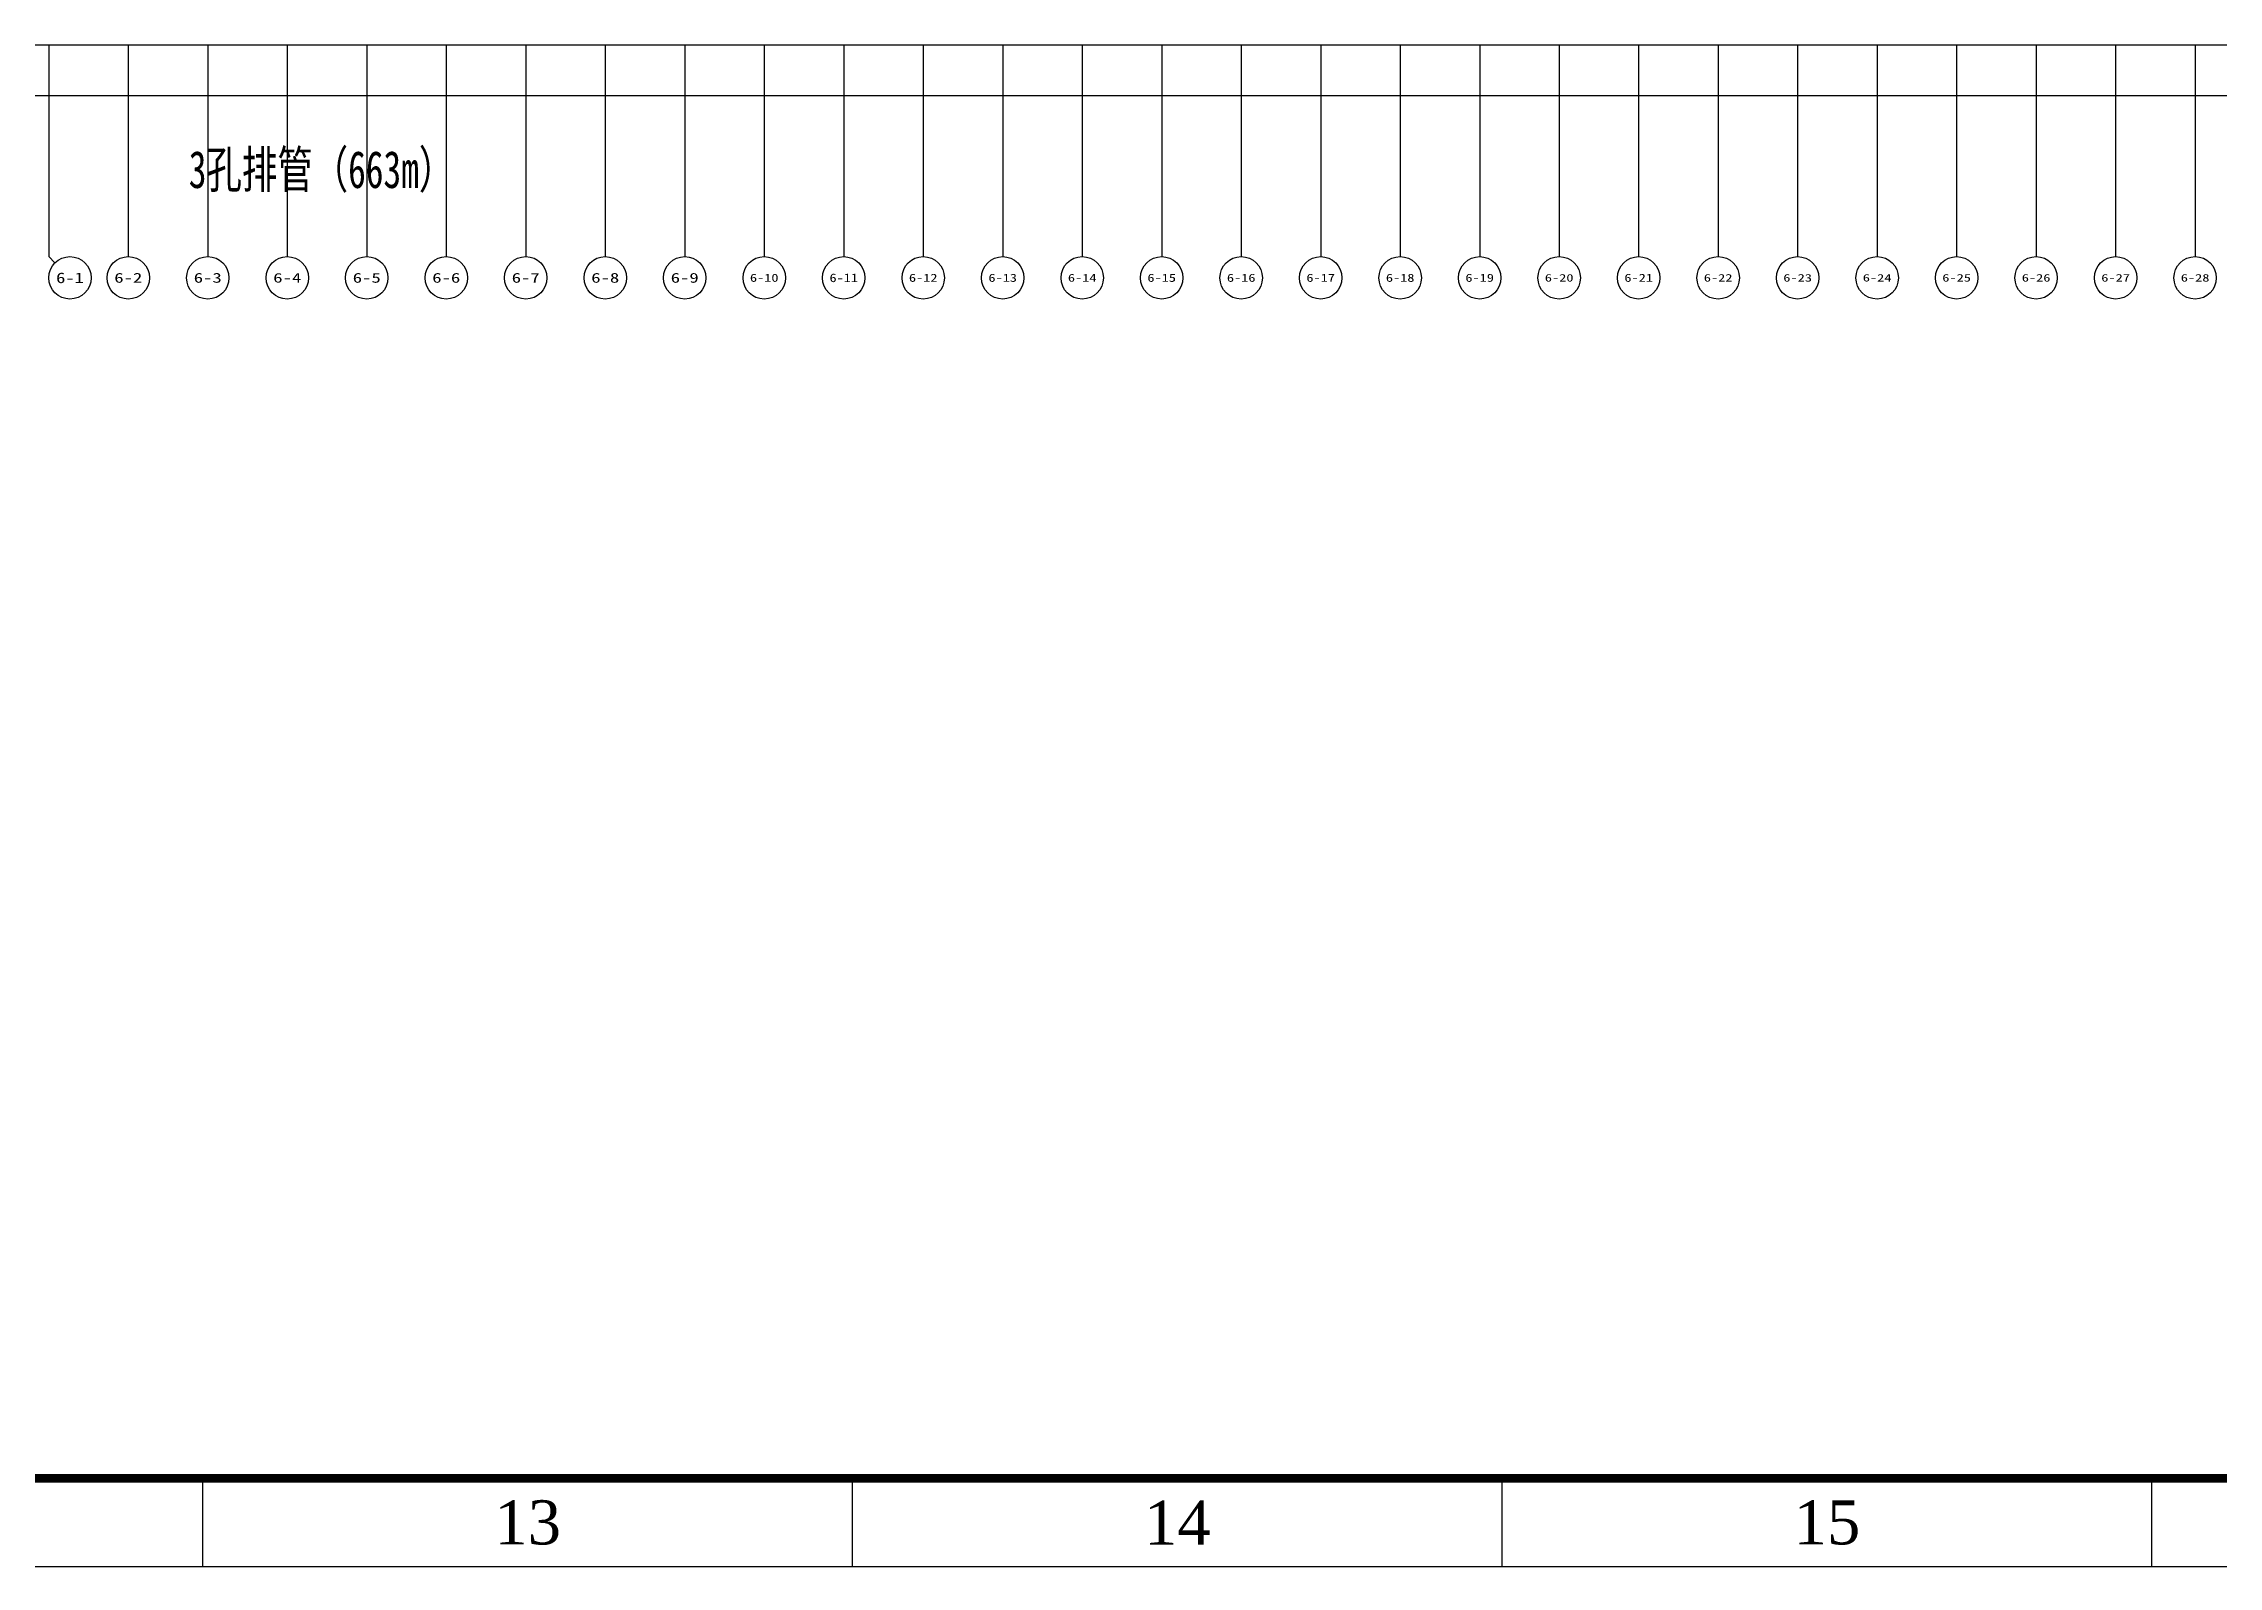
# Model space of a CAD drawing. Header units: metres. Extents: x 1218 to 2690, y 1163 to 1758.
# Drawn here: x 2083 to 2329.3, y 1163.8 to 1336.3 of the extents above; entities that cross this region are included whole.
import ezdxf
from ezdxf.enums import TextEntityAlignment as Align

# ---------------------------------------------------------------- set-up
doc = ezdxf.new("R2010")
doc.units = ezdxf.units.M
for name, color, linetype in [('AXIS', 3, 'Continuous'), ('AXIS_TEXT', 7, 'Continuous'), ('WALL', 9, 'Continuous'), ('文字', 7, 'Continuous'), ('电缆通道', 7, 'ByLayer')]:
    doc.layers.add(name, color=color, linetype=linetype)
doc.styles.add('COMPLEX', font='COMPLEX')
doc.styles.add('Times', font='times.ttf')
doc.styles.add('宋体', font='txt', dxfattribs={"width": 0.7, "height": 100})

# ---------------------------------------------------------------- blocks, each defined once
blk = doc.blocks.new('_AXISO')
blk.add_circle((0, 0), 0.5)
at = {"layer": 'AXIS_TEXT', "style": 'COMPLEX', "width": 1.041667}
blk.add_attdef('A', text='', height=0.56, dxfattribs=at).set_placement((-0.25, -0.28), (0.25, -0.28), align=Align.FIT)
blk = doc.blocks.new('DT1')
at = {"layer": 'AXIS', "color": 252, "true_color": 0x939598}
for p, q in [((876160, 1865104), (876160, 1841104)), ((885160, 1865104), (885160, 1841104)), ((894160, 1865104), (894160, 1841104)), ((903160, 1865104), (903160, 1841104)), ((912160, 1865104), (912160, 1841104)), ((921160, 1865104), (921160, 1841104)), ((930160, 1865104), (930160, 1841104)), ((939160, 1865104), (939160, 1841104)), ((948160, 1865104), (948160, 1841104)), ((957160, 1865104), (957160, 1841104)), ((966160, 1865104), (966160, 1841104)), ((975160, 1865104), (975160, 1841104)), ((984160, 1865104), (984160, 1841104)), ((993160, 1865104), (993160, 1841104)), ((1002160, 1865104), (1002160, 1841104)), ((1011160, 1865104), (1011160, 1841104)), ((1020160, 1865104), (1020160, 1841104)), ((1029160, 1865104), (1029160, 1841104)), ((1038160, 1865104), (1038160, 1841104)), ((1047160, 1865104), (1047160, 1841104)), ((1056160, 1865104), (1056160, 1841104)), ((1065160, 1865104), (1065160, 1841104)), ((1074160, 1865104), (1074160, 1841104)), ((1083160, 1865104), (1083160, 1841104)), ((1092160, 1865104), (1092160, 1841104)), ((1101160, 1865104), (1101160, 1841104)), ((1110160, 1865104), (1110160, 1841104)), ((1119160, 1865104), (1119160, 1841104)), ((876863, 1840401), (876160, 1841104))]:
    blk.add_line(p, q, dxfattribs=at)
at = {"layer": 'WALL'}
blk.add_line((77860, 1865104), (1243660, 1865104), dxfattribs=at)
at = {"layer": 'AXIS', "color": 252, "true_color": 0x939598}
ref = blk.add_blockref('_AXISO', (878560, 1838704), dxfattribs=dict(at, xscale=4800, yscale=4800, zscale=4800))
ref.add_attrib('A', '6-1', dxfattribs={"layer": 'AXIS_TEXT', "height": 1198.5}).set_placement((876990, 1838104), (880129, 1838104), align=Align.FIT)
ref = blk.add_blockref('_AXISO', (885160, 1838704), dxfattribs=dict(at, xscale=4800, yscale=4800, zscale=4800))
ref.add_attrib('A', '6-2', dxfattribs={"layer": 'AXIS_TEXT', "height": 1110}).set_placement((883574, 1838149), (886746, 1838149), align=Align.FIT)
ref = blk.add_blockref('_AXISO', (894160, 1838704), dxfattribs=dict(at, xscale=4800, yscale=4800, zscale=4800))
ref.add_attrib('A', '6-3', dxfattribs={"layer": 'AXIS_TEXT', "height": 1110}).set_placement((892574, 1838149), (895746, 1838149), align=Align.FIT)
ref = blk.add_blockref('_AXISO', (903160, 1838704), dxfattribs=dict(at, xscale=4800, yscale=4800, zscale=4800))
ref.add_attrib('A', '6-4', dxfattribs={"layer": 'AXIS_TEXT', "height": 1077.9}).set_placement((901569, 1838165), (904751, 1838165), align=Align.FIT)
ref = blk.add_blockref('_AXISO', (912160, 1838704), dxfattribs=dict(at, xscale=4800, yscale=4800, zscale=4800))
ref.add_attrib('A', '6-5', dxfattribs={"layer": 'AXIS_TEXT', "height": 1110}).set_placement((910574, 1838149), (913746, 1838149), align=Align.FIT)
ref = blk.add_blockref('_AXISO', (921160, 1838704), dxfattribs=dict(at, xscale=4800, yscale=4800, zscale=4800))
ref.add_attrib('A', '6-6', dxfattribs={"layer": 'AXIS_TEXT', "height": 1110}).set_placement((919574, 1838149), (922746, 1838149), align=Align.FIT)
ref = blk.add_blockref('_AXISO', (930160, 1838704), dxfattribs=dict(at, xscale=4800, yscale=4800, zscale=4800))
ref.add_attrib('A', '6-7', dxfattribs={"layer": 'AXIS_TEXT', "height": 1110}).set_placement((928574, 1838149), (931746, 1838149), align=Align.FIT)
ref = blk.add_blockref('_AXISO', (939160, 1838704), dxfattribs=dict(at, xscale=4800, yscale=4800, zscale=4800))
ref.add_attrib('A', '6-8', dxfattribs={"layer": 'AXIS_TEXT', "height": 1110}).set_placement((937574, 1838149), (940746, 1838149), align=Align.FIT)
ref = blk.add_blockref('_AXISO', (948160, 1838704), dxfattribs=dict(at, xscale=4800, yscale=4800, zscale=4800))
ref.add_attrib('A', '6-9', dxfattribs={"layer": 'AXIS_TEXT', "height": 1110}).set_placement((946574, 1838149), (949746, 1838149), align=Align.FIT)
ref = blk.add_blockref('_AXISO', (957160, 1838704), dxfattribs=dict(at, xscale=4800, yscale=4800, zscale=4800))
ref.add_attrib('A', '6-10', dxfattribs={"layer": 'AXIS_TEXT', "height": 906}).set_placement((955542, 1838251), (958778, 1838251), align=Align.FIT)
ref = blk.add_blockref('_AXISO', (966160, 1838704), dxfattribs=dict(at, xscale=4800, yscale=4800, zscale=4800))
ref.add_attrib('A', '6-11', dxfattribs={"layer": 'AXIS_TEXT', "height": 965.5}).set_placement((964551, 1838221), (967769, 1838221), align=Align.FIT)
ref = blk.add_blockref('_AXISO', (975160, 1838704), dxfattribs=dict(at, xscale=4800, yscale=4800, zscale=4800))
ref.add_attrib('A', '6-12', dxfattribs={"layer": 'AXIS_TEXT', "height": 906}).set_placement((973542, 1838251), (976778, 1838251), align=Align.FIT)
ref = blk.add_blockref('_AXISO', (984160, 1838704), dxfattribs=dict(at, xscale=4800, yscale=4800, zscale=4800))
ref.add_attrib('A', '6-13', dxfattribs={"layer": 'AXIS_TEXT', "height": 906}).set_placement((982542, 1838251), (985778, 1838251), align=Align.FIT)
ref = blk.add_blockref('_AXISO', (993160, 1838704), dxfattribs=dict(at, xscale=4800, yscale=4800, zscale=4800))
ref.add_attrib('A', '6-14', dxfattribs={"layer": 'AXIS_TEXT', "height": 884.1}).set_placement((991539, 1838262), (994781, 1838262), align=Align.FIT)
ref = blk.add_blockref('_AXISO', (1002160, 1838704), dxfattribs=dict(at, xscale=4800, yscale=4800, zscale=4800))
ref.add_attrib('A', '6-15', dxfattribs={"layer": 'AXIS_TEXT', "height": 906}).set_placement((1000542, 1838251), (1003778, 1838251), align=Align.FIT)
ref = blk.add_blockref('_AXISO', (1011160, 1838704), dxfattribs=dict(at, xscale=4800, yscale=4800, zscale=4800))
ref.add_attrib('A', '6-16', dxfattribs={"layer": 'AXIS_TEXT', "height": 906}).set_placement((1009542, 1838251), (1012778, 1838251), align=Align.FIT)
ref = blk.add_blockref('_AXISO', (1020160, 1838704), dxfattribs=dict(at, xscale=4800, yscale=4800, zscale=4800))
ref.add_attrib('A', '6-17', dxfattribs={"layer": 'AXIS_TEXT', "height": 906}).set_placement((1018542, 1838251), (1021778, 1838251), align=Align.FIT)
ref = blk.add_blockref('_AXISO', (1029160, 1838704), dxfattribs=dict(at, xscale=4800, yscale=4800, zscale=4800))
ref.add_attrib('A', '6-18', dxfattribs={"layer": 'AXIS_TEXT', "height": 906}).set_placement((1027542, 1838251), (1030778, 1838251), align=Align.FIT)
ref = blk.add_blockref('_AXISO', (1038160, 1838704), dxfattribs=dict(at, xscale=4800, yscale=4800, zscale=4800))
ref.add_attrib('A', '6-19', dxfattribs={"layer": 'AXIS_TEXT', "height": 906}).set_placement((1036542, 1838251), (1039778, 1838251), align=Align.FIT)
ref = blk.add_blockref('_AXISO', (1047160, 1838704), dxfattribs=dict(at, xscale=4800, yscale=4800, zscale=4800))
ref.add_attrib('A', '6-20', dxfattribs={"layer": 'AXIS_TEXT', "height": 853.1}).set_placement((1045535, 1838277), (1048785, 1838277), align=Align.FIT)
ref = blk.add_blockref('_AXISO', (1056160, 1838704), dxfattribs=dict(at, xscale=4800, yscale=4800, zscale=4800))
ref.add_attrib('A', '6-21', dxfattribs={"layer": 'AXIS_TEXT', "height": 906}).set_placement((1054542, 1838251), (1057778, 1838251), align=Align.FIT)
ref = blk.add_blockref('_AXISO', (1065160, 1838704), dxfattribs=dict(at, xscale=4800, yscale=4800, zscale=4800))
ref.add_attrib('A', '6-22', dxfattribs={"layer": 'AXIS_TEXT', "height": 853.1}).set_placement((1063535, 1838277), (1066785, 1838277), align=Align.FIT)
ref = blk.add_blockref('_AXISO', (1074160, 1838704), dxfattribs=dict(at, xscale=4800, yscale=4800, zscale=4800))
ref.add_attrib('A', '6-23', dxfattribs={"layer": 'AXIS_TEXT', "height": 853.1}).set_placement((1072535, 1838277), (1075785, 1838277), align=Align.FIT)
ref = blk.add_blockref('_AXISO', (1083160, 1838704), dxfattribs=dict(at, xscale=4800, yscale=4800, zscale=4800))
ref.add_attrib('A', '6-24', dxfattribs={"layer": 'AXIS_TEXT', "height": 833.6}).set_placement((1081532, 1838287), (1084787, 1838287), align=Align.FIT)
ref = blk.add_blockref('_AXISO', (1092160, 1838704), dxfattribs=dict(at, xscale=4800, yscale=4800, zscale=4800))
ref.add_attrib('A', '6-25', dxfattribs={"layer": 'AXIS_TEXT', "height": 853.1}).set_placement((1090535, 1838277), (1093785, 1838277), align=Align.FIT)
ref = blk.add_blockref('_AXISO', (1101160, 1838704), dxfattribs=dict(at, xscale=4800, yscale=4800, zscale=4800))
ref.add_attrib('A', '6-26', dxfattribs={"layer": 'AXIS_TEXT', "height": 853.1}).set_placement((1099535, 1838277), (1102785, 1838277), align=Align.FIT)
ref = blk.add_blockref('_AXISO', (1110160, 1838704), dxfattribs=dict(at, xscale=4800, yscale=4800, zscale=4800))
ref.add_attrib('A', '6-27', dxfattribs={"layer": 'AXIS_TEXT', "height": 853.1}).set_placement((1108535, 1838277), (1111785, 1838277), align=Align.FIT)
ref = blk.add_blockref('_AXISO', (1119160, 1838704), dxfattribs=dict(at, xscale=4800, yscale=4800, zscale=4800))
ref.add_attrib('A', '6-28', dxfattribs={"layer": 'AXIS_TEXT', "height": 853.1}).set_placement((1117535, 1838277), (1120785, 1838277), align=Align.FIT)
blk = doc.blocks.new('*U717')
at = {"color": 5}
blk.add_lwpolyline([(0, 0), (1471, 0), (1471, 594), (0, 594)], close=True, dxfattribs=at)

msp = doc.modelspace()

# ---------------------------------------------------------------- linework, layer by layer
at = {"color": 5}
for p, q in [((2101.07, 1163.77), (2101.07, 1173.77)), ((2174.62, 1163.77), (2174.62, 1173.77)), ((2248.17, 1163.77), (2248.17, 1173.77)), ((2321.72, 1163.77), (2321.72, 1173.77))]:
    msp.add_line(p, q, dxfattribs=at)
at = {"color": 5, "const_width": 1}
msp.add_lwpolyline([(1243.47, 1173.77), (2679.47, 1173.77), (2679.47, 1747.77), (1243.47, 1747.77)], close=True, dxfattribs=at)
at = {"layer": '电缆通道', "color": 6}
msp.add_polyline3d([(1976.17, 1330.42, 0.01), (2466, 1330.42, 0.01)], dxfattribs=at)

# ---------------------------------------------------------------- block references
msp.add_blockref('*U717', (1218.47, 1163.77))
at = {"xscale": 0.001, "yscale": 0.001, "zscale": 0.001}
msp.add_blockref('DT1', (1207.46, -528.95, 12.3), dxfattribs=at)

# ---------------------------------------------------------------- texts
at = {"color": 4, "style": 'Times'}
for s, p in [('13', (2137.84, 1168.77)), ('14', (2211.39, 1168.77)), ('15', (2284.94, 1168.77))]:
    msp.add_text(s, height=5, dxfattribs=at).set_placement(p, align=Align.MIDDLE)
at = {"layer": '文字', "style": '宋体', "width": 0.7}
msp.add_text('3孔排管（663m）', height=4.2, dxfattribs=at).set_placement((2099.47, 1322.03, 12.3), align=Align.MIDDLE_LEFT)

doc.saveas('drawing.dxf')
